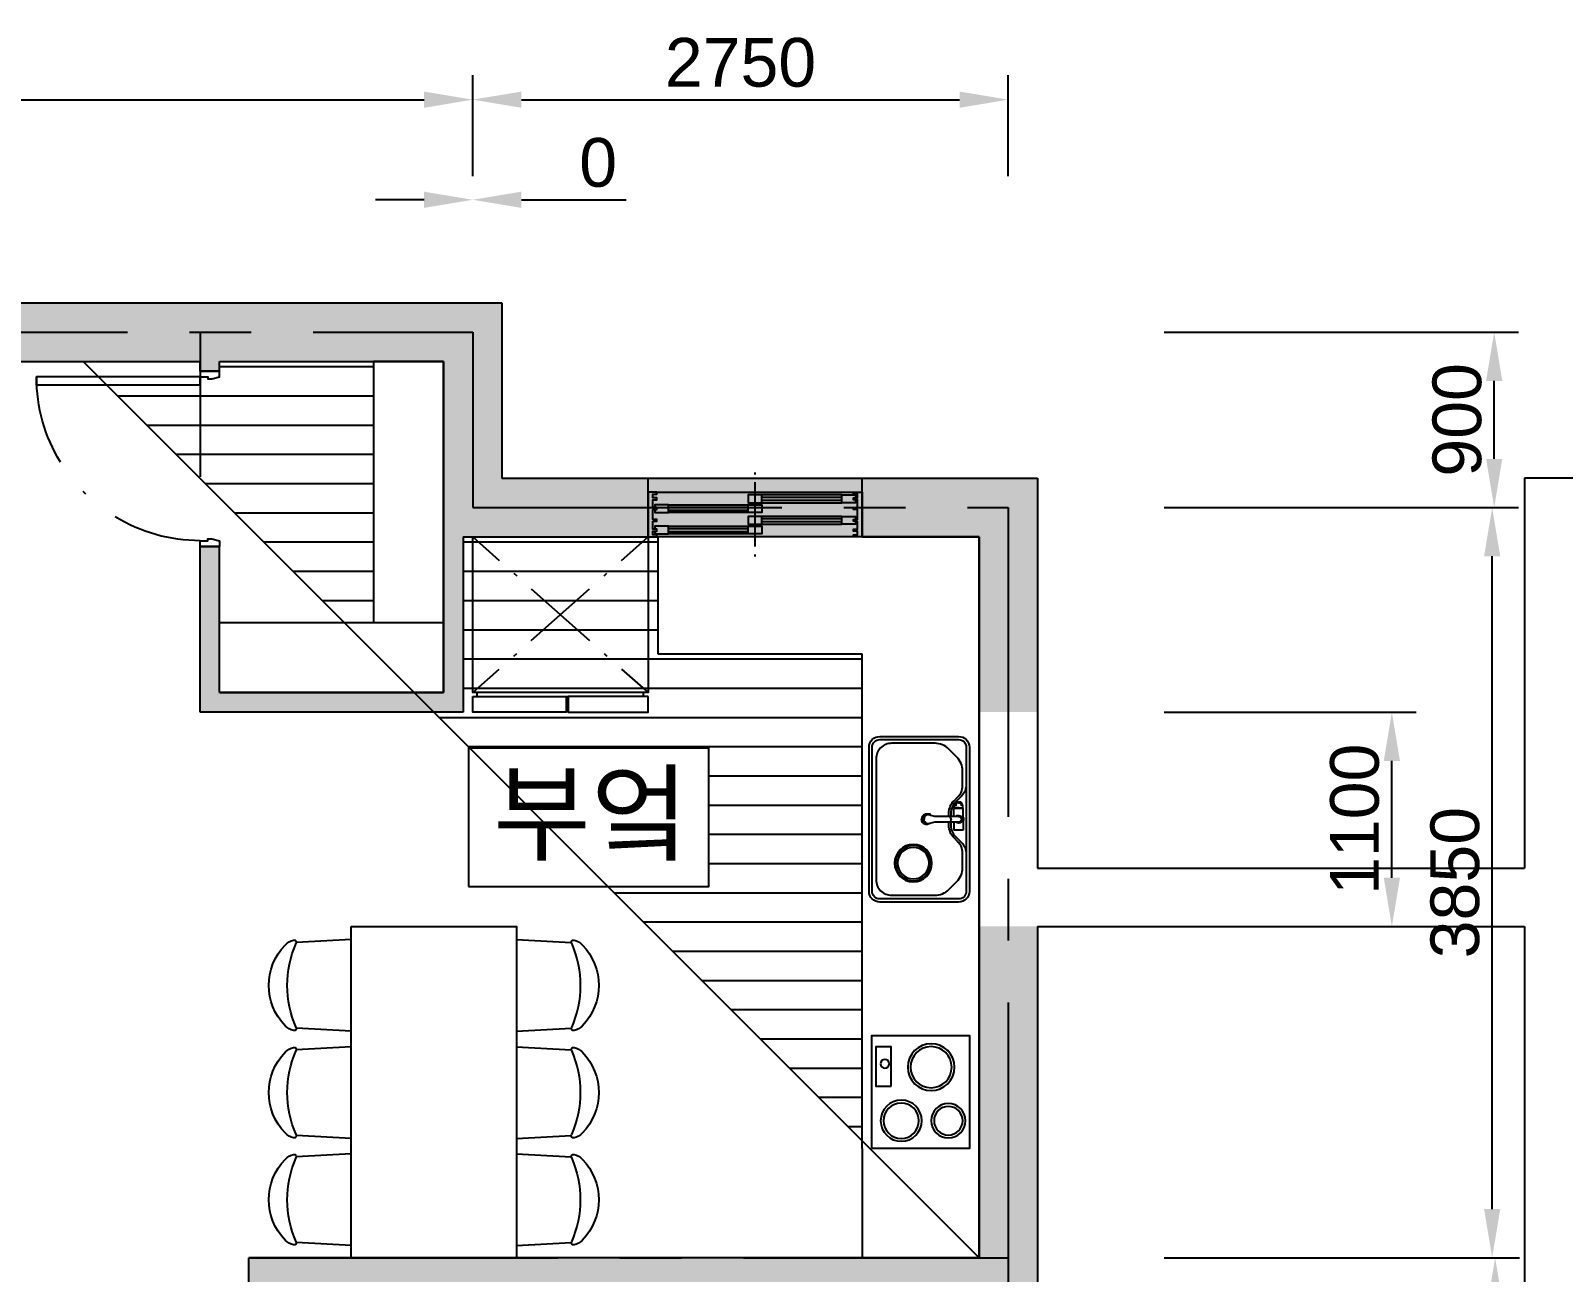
# Model space of a CAD drawing. Header units: millimetres. Extents: x 140860 to 617150, y 61650 to 208518.
# Drawn here: x 477650 to 485520, y 100052 to 106424 of the extents above; entities that cross this region are included whole.
import ezdxf

# ---------------------------------------------------------------- set-up
doc = ezdxf.new("R2010")
doc.units = ezdxf.units.MM
doc.linetypes.add('CENTER', pattern=[50.8, 31.75, -6.35, 6.35, -6.35])
for name, color, linetype in [('CEN', 1, 'CENTER'), ('DIM', 3, 'Continuous'), ('FIN', 5, 'Continuous'), ('FUN', 3, 'Continuous'), ('HAT', 9, 'Continuous'), ('TXT', 7, 'Continuous'), ('WAL', 2, 'Continuous'), ('WIN', 4, 'Continuous')]:
    doc.layers.add(name, color=color, linetype=linetype)
doc.styles.get("Standard").update_dxf_attribs({"font": 'arial.ttf'})
doc.styles.add('문자400', font='arial.ttf', dxfattribs={"height": 400})
doc.dimstyles.new('치수100', dxfattribs={"dimscale": 100, "dimtxt": 2.5, "dimasz": 2.5, "dimexe": 1.25, "dimexo": 8, "dimtad": 1, "dimtxsty": 'Standard', "dimcen": 2.5, "dimadec": 0, "dimazin": 0, "dimtfac": 1, "dimtmove": 0, "dimatfit": 1, "dimfxl": 1, "dimarcsym": 0})

# ---------------------------------------------------------------- blocks, each defined once
blk = doc.blocks.new('*U7')
for points in [[(30, 0), (30, 840), (70, 840), (70, 0)], [(0, -100), (0, 0), (30, 0), (30, -40), (40, -40), (40, -60), (30, -100)], [(900, -100), (900, 0), (870, 0), (870, -40), (860, -40), (860, -60), (870, -100)]]:
    blk.add_lwpolyline(points, close=True)
at = {"color": 1}
for start, end in [(58.67428, 90), (44.3179, 45.6821), (0, 31.32572)]:
    blk.add_arc((30, 0), 840, start, end, dxfattribs=at)
blk = doc.blocks.new('*U10')
at = {"color": 1}
for p, q in [((550, 90), (550, 100)), ((550, -280), (550, 50)), ((550, -330), (550, -320))]:
    blk.add_line(p, q, dxfattribs=at)
at = {"color": 8}
for p, q in [((1055, 0), (45, 0)), ((105, -15), (515, -15)), ((515, -55), (105, -55)), ((995, -65), (585, -65)), ((105, -125), (515, -125)), ((585, -105), (995, -105)), ((45, -230), (1055, -230)), ((515, -165), (105, -165)), ((995, -175), (585, -175)), ((585, -215), (995, -215))]:
    blk.add_line(p, q, dxfattribs=at)
for p, q in [((105, -27.5), (515, -27.5)), ((105, -42.5), (515, -42.5)), ((995, -77.5), (585, -77.5)), ((105, -137.5), (515, -137.5)), ((105, -152.5), (515, -152.5)), ((995, -92.5), (585, -92.5)), ((995, -187.5), (585, -187.5)), ((995, -202.5), (585, -202.5))]:
    blk.add_line(p, q)
for points in [[(25, -150), (45, -150), (45, -140), (25, -140), (25, -90), (45, -90), (45, -80), (25, -80), (25, -40), (45, -40), (45, -30), (25, -30), (25, -10), (45, -10), (45, 0), (0, 0), (0, -230), (45, -230), (45, -220), (25, -220), (25, -200), (45, -200), (45, -190), (25, -190)], [(1075, -150), (1055, -150), (1055, -140), (1075, -140), (1075, -90), (1055, -90), (1055, -80), (1075, -80), (1075, -40), (1055, -40), (1055, -30), (1075, -30), (1075, -10), (1055, -10), (1055, 0), (1100, 0), (1100, -230), (1055, -230), (1055, -220), (1075, -220), (1075, -200), (1055, -200), (1055, -190), (1075, -190)], [(515, -55), (515, -15), (585, -15), (585, -55)], [(585, -105), (585, -65), (515, -65), (515, -105)], [(515, -165), (515, -125), (585, -125), (585, -165)], [(585, -215), (585, -175), (515, -175), (515, -215)]]:
    blk.add_lwpolyline(points, close=True)
for points in [[(35, -40), (35, -55), (105, -55), (105, -15), (35, -15), (35, -30)], [(1065, -90), (1065, -105), (995, -105), (995, -65), (1065, -65), (1065, -80)], [(35, -150), (35, -165), (105, -165), (105, -125), (35, -125), (35, -140)], [(1065, -200), (1065, -215), (995, -215), (995, -175), (1065, -175), (1065, -190)]]:
    blk.add_lwpolyline(points)
blk = doc.blocks.new('냉장고')
at = {"color": 1, "linetype": 'ByBlock', "ltscale": 2}
for p, q in [((-313.9, -121), (-450, 0)), ((450, 0), (313.9, -121)), ((-224.2, -200.7), (-239.2, -187.4)), ((239.2, -187.4), (224.2, -200.7)), ((149.5, -532.9), (-149.5, -267.1)), ((149.5, -267.1), (-149.5, -532.9)), ((-224.2, -599.3), (-239.2, -612.6)), ((239.2, -612.6), (224.2, -599.3)), ((-313.9, -679), (-450, -800)), ((450, -800), (313.9, -679))]:
    blk.add_line(p, q, dxfattribs=at)
at = {"linetype": 'ByBlock'}
for p, q in [((-426.7, -820), (-426.7, -800)), ((-30, -820), (-40, -820)), ((426.7, -820), (426.7, -800))]:
    blk.add_line(p, q, dxfattribs=at)
for points in [[(450, 0), (-450, 0), (-450, -800), (450, -800)], [(-450, -820), (-40, -820), (-40, -900), (-450, -900)], [(450, -820), (-30, -820), (-30, -900), (450, -900)]]:
    blk.add_lwpolyline(points, close=True, dxfattribs=at)
blk = doc.blocks.new('싱크볼')
at = {"linetype": 'ByBlock'}
for p, q in [((0, -32), (-55.9, -32)), ((-55.9, -32), (-55.9, -79)), ((0, -32), (0, -32)), ((0, -32), (55.9, -32)), ((55.9, -32), (55.9, -79)), ((55.9, -34.8), (58.6, -34.8)), ((55.9, -76.2), (58.6, -76.2)), ((-14.9, -79), (-55.9, -79)), ((14.9, -79), (55.9, -79))]:
    blk.add_line(p, q, dxfattribs=at)
blk.add_lwpolyline([(425, -55, 0.414214), (370, 0), (0, 0), (-370, 0, 0.414214), (-425, -55), (-425, -460, 0.414214), (-370, -515), (0, -515), (370, -515, 0.414214), (425, -460)], format="xyb", close=True, dxfattribs=at)
at = {"color": 8, "linetype": 'ByBlock'}
blk.add_lwpolyline([(-409, -460, 0.414214), (-370, -499), (0, -499), (370, -499, 0.414214), (409, -460), (409, -55, 0.414214), (370, -16), (0, -16), (-370, -16, 0.414214), (-409, -55)], format="xyb", close=True, dxfattribs=at)
at = {"linetype": 'ByBlock'}
blk.add_lwpolyline([(14.9, -105), (31.9, -105, 0.198912), (95.5, -78.6), (115.7, -58.4, -0.198912), (172.3, -35), (248.6, -35, -0.198912), (319.3, -64.3), (360.7, -105.7, -0.198912), (390, -176.4), (390, -399, -0.414214), (310, -479), (0, -479), (-310, -479, -0.414214), (-390, -399), (-390, -176.4, -0.198912), (-360.7, -105.7), (-319.3, -64.3, -0.198912), (-248.6, -35), (-172.3, -35, -0.198912), (-115.7, -58.4), (-95.5, -78.6, 0.198912), (-31.9, -105), (-14.9, -105)], format="xyb", dxfattribs=at)
at = {"color": 8, "linetype": 'ByBlock'}
for points in [[(-14.9, -95), (-31.9, -95, -0.198912), (-88.4, -71.6), (-120.6, -39.4, 0.198912), (-177.1, -16)], [(177.1, -16, 0.198912), (120.6, -39.4), (88.4, -71.6, -0.198912), (31.9, -95), (14.9, -95)]]:
    blk.add_lwpolyline(points, format="xyb", dxfattribs=at)
for radius in [96, 91]:
    blk.add_circle((-225, -288), radius, dxfattribs=at)
at = {"linetype": 'ByBlock'}
blk.add_circle((-225, -288), 81, dxfattribs=at)
at = {"color": 8, "linetype": 'ByBlock'}
blk.add_arc((0, -55.5), 19.9, 318.25375, 221.74625, dxfattribs=at)
at = {"linetype": 'ByBlock'}
for radius, start, end in [(14.9, 0, 180), (25, 69.76581, 110.23419)]:
    blk.add_arc((0, -55.5), radius, start, end, dxfattribs=at)
for points in [[(-14.9, -55.5), (-14.9, -161.8), (-14.9, -178.4), (-16.6, -192), (-23.2, -204.1), (-24.6, -217.3), (-16.6, -228.7), (-6.9, -232.5), (0, -232.5)], [(14.9, -55.5), (14.9, -161.8), (14.9, -178.4), (16.6, -192), (23.2, -204.1), (24.6, -217.3), (16.6, -228.7), (6.9, -232.5), (0, -232.5)], [(58.6, -55.5), (58.6, -37.9), (58.6, -34.8), (58.6, -33.4), (60.6, -33.2), (75.1, -35.3), (83.6, -39), (86.5, -41.7), (88.2, -46.4), (88.2, -50.9), (88.2, -55.5)], [(58.6, -55.5), (58.6, -73.1), (58.6, -76.2), (58.6, -77.6), (60.6, -77.8), (75.1, -75.7), (83.6, -72), (86.5, -69.3), (88.2, -64.6), (88.2, -60.1), (88.2, -55.5)], [(-21.3, -201.5), (-25.5, -211.7), (-28.2, -216), (-25.4, -229.9), (-18.2, -240.2), (-7.8, -245.3), (0, -245.3)], [(21, -200.6), (24.8, -200.6), (26.5, -200.6), (26.9, -201.5), (26.9, -226.3), (26.5, -227.6), (25.7, -227.7), (21.3, -227.9), (21.1, -227.7), (21.1, -226.8), (23.3, -223), (25.9, -213.7), (23.3, -206.2), (23.3, -206.2)], [(21.3, -201.5), (22.1, -203.4), (22.8, -205), (23.4, -206.4)], [(26.5, -201), (26.2, -201), (26, -202.5), (25.9, -217), (26.1, -227.1), (26.3, -227.4), (26.6, -227.2)]]:
    blk.add_open_spline(points, degree=3, dxfattribs=at)
at = {"color": 8, "linetype": 'ByBlock'}
for points in [[(84.8, -55.5), (84.8, -51.7), (84.8, -47.8), (82.5, -44.2), (74.1, -41.5), (69.1, -41.6)], [(84.8, -55.5), (84.8, -59.3), (84.8, -63.2), (82.5, -66.8), (74.1, -69.5), (69.1, -69.4)], [(0, -94.2), (-8.4, -94.2), (-12.8, -98.3), (-14.9, -102.3)], [(0, -94.2), (8.4, -94.2), (12.8, -98.3), (14.9, -102.3)], [(-26.5, -223.2), (-20.9, -239.8), (-4.8, -241.7), (0, -241.7)], [(24.6, -227.8), (17.8, -240.2), (4.3, -241.7), (0, -241.7)]]:
    blk.add_open_spline(points, degree=3, dxfattribs=at)
at = {"linetype": 'ByBlock'}
for points, knots in [([(25.3, -227.8), (25.1, -228.3), (23.3, -232.9), (18.2, -240.2), (7.8, -245.3), (0, -245.3)], [1.875999, 1.875999, 1.875999, 1.875999, 2, 3, 4, 4, 4, 4]), ([(26.9, -215.8), (27, -216.3), (27.2, -217.9), (27.1, -219.9), (26.9, -221.4)], [0.8480441, 0.8480441, 0.8480441, 0.8480441, 1, 1.3659858, 1.3659858, 1.3659858, 1.3659858])]:
    blk.add_open_spline(points, degree=3, knots=knots, dxfattribs=at)
blk = doc.blocks.new('전기 쿡탑')
at = {"linetype": 'ByBlock'}
blk.add_lwpolyline([(0, -500), (580, -500), (580, 0), (0, 0)], close=True, dxfattribs=at)
at = {"color": 8, "linetype": 'ByBlock'}
blk.add_lwpolyline([(320.4, -401.8), (523.1, -401.8), (523.1, -480), (320.4, -480)], close=True, dxfattribs=at)
for centre, radius in [((143.1, -107.9), 88.4), ((143.1, -107.9), 73.6), ((417.9, -196.2), 120.3), ((417.9, -196.2), 105.6), ((143.1, -349.8), 105.6), ((143.1, -349.8), 90.9), ((435.4, -433.7), 22.7)]:
    blk.add_circle(centre, radius, dxfattribs=at)
blk = doc.blocks.new('*U28')
at = {"linetype": 'ByBlock'}
for p, q in [((62.5, 0), (77.9, 280.4)), ((532.5, 0), (517.2, 280.4)), ((612.5, 0), (627.9, 280.4)), ((1082.5, 0), (1067.2, 280.4)), ((1162.5, 0), (1177.9, 280.4)), ((1632.5, 0), (1617.2, 280.4)), ((62.5, -850), (77.9, -1130.4)), ((532.5, -850), (517.2, -1130.4)), ((612.5, -850), (627.9, -1130.4)), ((1082.5, -850), (1067.2, -1130.4)), ((1162.5, -850), (1177.9, -1130.4)), ((1632.5, -850), (1617.2, -1130.4))]:
    blk.add_line(p, q, dxfattribs=at)
blk.add_lwpolyline([(1700, -850), (1700, 0), (0, 0), (0, -850)], close=True, dxfattribs=at)
for centre, radius, start, end in [((297.5, 125.4), 296.9, 45.42486, 134.57514), ((847.5, 125.4), 296.9, 45.42486, 134.57514), ((1397.5, 125.4), 296.9, 45.42486, 134.57514), ((151.8, 273.3), 89.3, 134.57514, 165.40078), ((297.5, -212.1), 539.2, 66.38662, 113.61338), ((443.2, 273.3), 89.3, 14.59922, 45.42486), ((701.8, 273.3), 89.3, 134.57514, 165.40078), ((847.5, -212.1), 539.2, 66.38662, 113.61338), ((993.2, 273.3), 89.3, 14.59922, 45.42486), ((1251.8, 273.3), 89.3, 134.57514, 165.40078), ((1397.5, -212.1), 539.2, 66.38662, 113.61338), ((1543.2, 273.3), 89.3, 14.59922, 45.42486), ((76.8, 292.8), 11.8, 165.40078, 293.61338), ((518.3, 292.8), 11.8, 246.38662, 14.59922), ((626.8, 292.8), 11.8, 165.40078, 293.61338), ((1068.3, 292.8), 11.8, 246.38662, 14.59922), ((1176.8, 292.8), 11.8, 165.40078, 293.61338), ((1618.3, 292.8), 11.8, 246.38662, 14.59922), ((76.8, -1142.8), 11.8, 66.38662, 194.59922), ((151.8, -1123.3), 89.3, 194.59922, 225.42486), ((297.5, -637.9), 539.2, 246.38662, 293.61338), ((443.2, -1123.3), 89.3, 314.57514, 345.40078), ((518.3, -1142.8), 11.8, 345.40078, 113.61338), ((626.8, -1142.8), 11.8, 66.38662, 194.59922), ((701.8, -1123.3), 89.3, 194.59922, 225.42486), ((847.5, -637.9), 539.2, 246.38662, 293.61338), ((993.2, -1123.3), 89.3, 314.57514, 345.40078), ((1068.3, -1142.8), 11.8, 345.40078, 113.61338), ((1176.8, -1142.8), 11.8, 66.38662, 194.59922), ((1251.8, -1123.3), 89.3, 194.59922, 225.42486), ((1397.5, -637.9), 539.2, 246.38662, 293.61338), ((1543.2, -1123.3), 89.3, 314.57514, 345.40078), ((1618.3, -1142.8), 11.8, 345.40078, 113.61338), ((297.5, -975.4), 296.9, 225.42486, 314.57514), ((847.5, -975.4), 296.9, 225.42486, 314.57514), ((1397.5, -975.4), 296.9, 225.42486, 314.57514)]:
    blk.add_arc(centre, radius, start, end, dxfattribs=at)
blk = doc.blocks.new('*D150')
at = {"layer": 'Defpoints', "color": 0, "transparency": 16777216}
for p in [(479920, 106070.1), (474020, 104876.8), (479920, 104876.8)]:
    blk.add_point(p, dxfattribs=at)
at = {"layer": 'DIM', "color": 0, "lineweight": -2, "transparency": 16777216}
for p, q in [((474020, 105676.8), (474020, 106195.1)), ((479920, 105676.8), (479920, 106195.1)), ((474270, 106070.1), (479670, 106070.1))]:
    blk.add_line(p, q, dxfattribs=at)
at = {"layer": 'DIM', "color": 0, "transparency": 16777216}
for points in [[(474270, 106111.7), (474270, 106028.4), (474020, 106070.1)], [(479670, 106111.7), (479670, 106028.4), (479920, 106070.1)]]:
    blk.add_solid(points, dxfattribs=at)
at = {"layer": 'DIM', "color": 0, "transparency": 16777216, "insert": (476970, 106260.2), "char_height": 250, "attachment_point": 5}
blk.add_mtext('5900', dxfattribs=at)
blk = doc.blocks.new('*D135')
at = {"layer": 'Defpoints', "color": 0, "transparency": 16777216}
for p in [(482670, 106070.1), (479920, 104876.8), (482670, 104876.8)]:
    blk.add_point(p, dxfattribs=at)
at = {"layer": 'DIM', "color": 0, "lineweight": -2, "transparency": 16777216}
for p, q in [((479920, 105676.8), (479920, 106195.1)), ((482670, 105676.8), (482670, 106195.1)), ((480170, 106070.1), (482420, 106070.1))]:
    blk.add_line(p, q, dxfattribs=at)
at = {"layer": 'DIM', "color": 0, "transparency": 16777216}
for points in [[(480170, 106111.7), (480170, 106028.4), (479920, 106070.1)], [(482420, 106111.7), (482420, 106028.4), (482670, 106070.1)]]:
    blk.add_solid(points, dxfattribs=at)
at = {"layer": 'DIM', "color": 0, "transparency": 16777216, "insert": (481295, 106260.2), "char_height": 250, "attachment_point": 5}
blk.add_mtext('2750', dxfattribs=at)
blk = doc.blocks.new('*D144')
at = {"layer": 'Defpoints', "color": 0, "transparency": 16777216}
for p in [(479920, 105556.4), (479920, 104876.8), (479920, 104876.8)]:
    blk.add_point(p, dxfattribs=at)
at = {"layer": 'DIM', "color": 0, "lineweight": -2, "transparency": 16777216}
for p, q in [((479920, 105676.8), (479920, 105681.4)), ((479920, 105676.8), (479920, 105681.4)), ((479670, 105556.4), (479420, 105556.4)), ((480170, 105556.4), (480708, 105556.4))]:
    blk.add_line(p, q, dxfattribs=at)
at = {"layer": 'DIM', "color": 0, "transparency": 16777216}
for points in [[(479670, 105598.1), (479670, 105514.7), (479920, 105556.4)], [(480170, 105598.1), (480170, 105514.7), (479920, 105556.4)]]:
    blk.add_solid(points, dxfattribs=at)
at = {"layer": 'DIM', "color": 0, "transparency": 16777216, "insert": (480564, 105746.5), "char_height": 250, "attachment_point": 5}
blk.add_mtext('0', dxfattribs=at)
blk = doc.blocks.new('*D147')
at = {"layer": 'Defpoints', "color": 0, "transparency": 16777216}
for p in [(482670, 100126.8), (485169.7, 100126.8), (482670, 98176.8)]:
    blk.add_point(p, dxfattribs=at)
at = {"layer": 'DIM', "color": 0, "lineweight": -2, "transparency": 16777216}
for p, q in [((483470, 100126.8), (485294.7, 100126.8)), ((485169.7, 98426.8), (485169.7, 99876.8)), ((483470, 98176.8), (485294.7, 98176.8))]:
    blk.add_line(p, q, dxfattribs=at)
at = {"layer": 'DIM', "color": 0, "transparency": 16777216}
for points in [[(485128.1, 99876.8), (485211.4, 99876.8), (485169.7, 100126.8)], [(485128.1, 98426.8), (485211.4, 98426.8), (485169.7, 98176.8)]]:
    blk.add_solid(points, dxfattribs=at)
at = {"layer": 'DIM', "color": 0, "transparency": 16777216, "insert": (484979.6, 99151.8), "char_height": 250, "attachment_point": 5, "rotation": 90}
blk.add_mtext('1950', dxfattribs=at)
blk = doc.blocks.new('*D148')
at = {"layer": 'Defpoints', "color": 0, "transparency": 16777216}
for p in [(482670, 103976.8), (485154.5, 103976.8), (482670, 100126.8)]:
    blk.add_point(p, dxfattribs=at)
at = {"layer": 'DIM', "color": 0, "lineweight": -2, "transparency": 16777216}
for p, q in [((483470, 103976.8), (485279.5, 103976.8)), ((485154.5, 100376.8), (485154.5, 103726.8)), ((483470, 100126.8), (485279.5, 100126.8))]:
    blk.add_line(p, q, dxfattribs=at)
at = {"layer": 'DIM', "color": 0, "transparency": 16777216}
for points in [[(485112.8, 103726.8), (485196.2, 103726.8), (485154.5, 103976.8)], [(485112.8, 100376.8), (485196.2, 100376.8), (485154.5, 100126.8)]]:
    blk.add_solid(points, dxfattribs=at)
at = {"layer": 'DIM', "color": 0, "transparency": 16777216, "insert": (484964.3, 102051.8), "char_height": 250, "attachment_point": 5, "rotation": 90}
blk.add_mtext('3850', dxfattribs=at)
blk = doc.blocks.new('*D138')
at = {"layer": 'Defpoints', "color": 0, "transparency": 16777216}
for p in [(482670, 104876.8), (485165, 104876.8), (482670, 103976.8)]:
    blk.add_point(p, dxfattribs=at)
at = {"layer": 'DIM', "color": 0, "lineweight": -2, "transparency": 16777216}
for p, q in [((483470, 104876.8), (485290, 104876.8)), ((485165, 104226.8), (485165, 104626.8)), ((483470, 103976.8), (485290, 103976.8))]:
    blk.add_line(p, q, dxfattribs=at)
at = {"layer": 'DIM', "color": 0, "transparency": 16777216}
for points in [[(485123.3, 104626.8), (485206.7, 104626.8), (485165, 104876.8)], [(485123.3, 104226.8), (485206.7, 104226.8), (485165, 103976.8)]]:
    blk.add_solid(points, dxfattribs=at)
at = {"layer": 'DIM', "color": 0, "transparency": 16777216, "insert": (484974.9, 104426.8), "char_height": 250, "attachment_point": 5, "rotation": 90}
blk.add_mtext('900', dxfattribs=at)
blk = doc.blocks.new('*D151')
at = {"layer": 'Defpoints', "color": 0, "transparency": 16777216}
for p in [(482670, 102926.8), (484639.5, 102926.8), (482670, 101826.8)]:
    blk.add_point(p, dxfattribs=at)
at = {"layer": 'DIM', "color": 0, "lineweight": -2, "transparency": 16777216}
for p, q in [((483470, 102926.8), (484764.5, 102926.8)), ((484639.5, 102076.8), (484639.5, 102676.8)), ((483470, 101826.8), (484764.5, 101826.8))]:
    blk.add_line(p, q, dxfattribs=at)
at = {"layer": 'DIM', "color": 0, "transparency": 16777216}
for points in [[(484597.8, 102676.8), (484681.1, 102676.8), (484639.5, 102926.8)], [(484597.8, 102076.8), (484681.1, 102076.8), (484639.5, 101826.8)]]:
    blk.add_solid(points, dxfattribs=at)
at = {"layer": 'DIM', "color": 0, "transparency": 16777216, "insert": (484449.3, 102376.8), "char_height": 250, "attachment_point": 5, "rotation": 90}
blk.add_mtext('1100', dxfattribs=at)

msp = doc.modelspace()

# ---------------------------------------------------------------- hatches: boundary and pattern name
at = {"layer": 'HAT', "true_color": 0x939598}
h = msp.add_hatch(color=252, dxfattribs=at)
h.dxf.hatch_style = 1
h.paths.add_polyline_path([(474970, 95346.85), (474970, 95276.85), (473870, 95276.85), (473870, 100126.85), (473870, 100826.85), (474170, 100826.85), (474170, 100126.85), (477420, 100126.85), (477420, 98776.85), (477620, 98776.85), (477620, 98626.85), (477270, 98626.85), (477270, 99976.85), (474170, 99976.85), (474170, 95576.85), (474970, 95576.85)])
h.paths.add_polyline_path([(479870, 95276.85), (477970, 95276.85), (477970, 95576.85), (479570, 95576.85), (479570, 96576.85), (479570, 96633.85), (479570, 96651.85), (479570, 98626.85), (478520, 98626.85), (478520, 98776.85), (479720, 98776.85), (479720, 98326.85), (479920, 98326.85), (479920, 98176.85), (479720, 98176.85), (479720, 96576.85), (482520, 96576.85), (482520, 98176.85), (481770, 98176.85), (480720, 98176.85), (480720, 98326.85), (480920, 98326.85), (480920, 98776.85), (481020, 98776.85), (481020, 98326.85), (482520, 98326.85), (482520, 98776.85), (482820, 98776.85), (482820, 98176.85), (482820, 96276.85), (479870, 96276.85)])
h.paths.add_polyline_path([(482820, 100126.85), (482820, 99776.85), (482720, 99776.85), (482520, 99776.85), (482520, 99976.85), (481020, 99976.85), (480920, 99976.85), (478770, 99976.85), (478770, 100126.85), (482520, 100126.85), (482520, 101826.85), (482750, 101826.85), (482820, 101826.85)])
h.paths.add_polyline_path([(482820, 102926.85), (482520, 102926.85), (482520, 103826.85), (479870, 103826.85), (479870, 102926.85), (478520, 102926.85), (478520, 103776.85), (478620, 103776.85), (478620, 103026.85), (479770, 103026.85), (479770, 103386.85), (479770, 103826.85), (479770, 104726.85), (479410, 104726.85), (478620, 104726.85), (478620, 104676.85), (478520, 104676.85), (478520, 104726.85), (474170, 104726.85), (474170, 104026.85), (473940, 104026.85), (473870, 104026.85), (473870, 105026.85), (480070, 105026.85), (480070, 104126.85), (482820, 104126.85)])
at = {"layer": 'HAT'}
h = msp.add_hatch(dxfattribs=at)
h.set_pattern_fill('_USER', color=256, scale=150, pattern_type=0)
h.set_pattern_definition([(0, (60825.47, 0), (0, 150), [])])
edge = h.paths.add_edge_path()
edge.add_line((478944.263, 96202.586), (478988, 96158.85))
edge.add_line((478988, 96158.85), (478988, 95793.027))
edge.add_line((478988, 95793.027), (478985.212, 95791.417))
edge.add_line((478985.212, 95791.417), (478968.498, 95793.913))
edge.add_line((478968.498, 95793.913), (478958.894, 95810.548))
edge.add_line((478958.894, 95810.548), (478957.395, 95809.682))
edge.add_line((478957.395, 95809.682), (478985.029, 95779.388))
edge.add_arc((478988.896, 95781.62), 4.466, 210, 441.5070394)
edge.add_line((478989.556, 95786.037), (479032.779, 95784.137))
edge.add_line((479032.779, 95784.137), (479032.779, 95777.673))
edge.add_arc((479032.49, 95778.806), 1.169, 284.3125446, 351.5070394)
edge.add_line((479033.646, 95778.633), (479034.457, 95784.064))
edge.add_line((479034.457, 95784.064), (479006, 95788.313))
edge.add_line((479006, 95788.313), (479006, 96140.85))
edge.add_line((479006, 96140.85), (479141.746, 96005.104))
edge.add_spline(control_points=[(479141.746, 96005.104), (479128.078, 96002.825), (479081.253, 95993.184), (479058.904, 95978.718), (479073.936, 95956.06), (479100.076, 95955.406), (479126.984, 95975.293), (479158.401, 95983.714), (479162.206, 95984.644)], knot_values=[0.6841267, 0.6841267, 0.6841267, 0.6841267, 1, 2, 3, 4, 5, 5.12865242, 5.12865242, 5.12865242, 5.12865242], degree=3, periodic=0)
edge.add_line((479162.206, 95984.644), (479205.104, 95941.745))
edge.add_spline(control_points=[(479205.104, 95941.745), (479159.65, 95943.249), (479084.945, 95940.018), (479056.861, 95926.706), (479068.785, 95902.269), (479094.612, 95898.185), (479131.875, 95918.767), (479193.684, 95921.765), (479225.985, 95920.865)], knot_values=[0.29650162, 0.29650162, 0.29650162, 0.29650162, 1, 2, 3, 4, 5, 5.70823616, 5.70823616, 5.70823616, 5.70823616], degree=3, periodic=0)
edge.add_line((479225.985, 95920.865), (479257.5, 95889.35))
edge.add_line((479257.5, 95889.35), (479257.5, 95854.744))
edge.add_spline(control_points=[(479257.5, 95854.744), (479181.281, 95850.295), (479087.31, 95835.652), (479058.699, 95817.421), (479073.569, 95794.656), (479099.704, 95793.816), (479136.773, 95820.805), (479210.571, 95832.065), (479257.5, 95835.074)], knot_values=[0.04880652, 0.04880652, 0.04880652, 0.04880652, 1, 2, 3, 4, 5, 5.91715742, 5.91715742, 5.91715742, 5.91715742], degree=3, periodic=0)
edge.add_spline(control_points=[(479257.5, 95835.074), (479261.739, 95835.346), (479266.073, 95835.598), (479270.501, 95835.831), (479274.579, 95836.045), (479278.579, 95836.233), (479282.5, 95836.397)], knot_values=[5.91715742, 5.91715742, 5.91715742, 5.91715742, 6, 6, 6, 6.07627908, 6.07627908, 6.07627908, 6.07627908], degree=3, periodic=0)
edge.add_spline(control_points=[(479282.5, 95836.397), (479292.025, 95836.795), (479301.088, 95837.046), (479309.691, 95837.159)], knot_values=[6.07627908, 6.07627908, 6.07627908, 6.07627908, 6.26156288, 6.26156288, 6.26156288, 6.26156288], degree=3, periodic=0)
edge.add_line((479309.691, 95837.159), (479570, 95576.85))
edge.add_line((479570, 95576.85), (477970, 95576.85))
edge.add_line((477970, 95576.85), (477925, 95576.85))
edge.add_line((477925, 95576.85), (475015, 95576.85))
edge.add_line((475015, 95576.85), (474970, 95576.85))
edge.add_line((474970, 95576.85), (474170, 95576.85))
edge.add_line((474170, 95576.85), (474170, 99976.85))
edge.add_line((474170, 99976.85), (474470, 99976.85))
edge.add_line((474470, 99976.85), (474470, 99526.85))
edge.add_line((474470, 99526.85), (474920, 99526.85))
edge.add_line((474920, 99526.85), (474920, 97876.85))
edge.add_line((474920, 97876.85), (476520, 97876.85))
edge.add_line((476520, 97876.85), (476520, 98626.85))
edge.add_line((476520, 98626.85), (478796.138, 96350.712))
edge.add_line((478796.138, 96350.712), (478745, 96262.138))
edge.add_line((478745, 96262.138), (478760.588, 96253.138))
edge.add_line((478760.588, 96253.138), (478760.769, 96253.45))
edge.add_arc((478970, 96651.85), 450, 242.2924428, 266.721329)
h.paths.add_polyline_path([(477279.431, 96738.587), (477279.431, 97463.928), (476123.188, 97463.928), (476123.188, 96738.587)], flags=0)
h.paths.add_polyline_path([(476738.242, 96318.38), (476668.242, 96318.38), (476668.242, 96378.38), (476118.242, 96378.38), (476118.242, 96318.38), (476118.242, 95878.38), (476118.242, 95818.38), (476668.242, 95818.38), (476668.242, 95878.38), (476738.242, 95878.38)], flags=16)
h.paths.add_polyline_path([(475440, 96098.38, 1), (476000, 96098.38, 1)], flags=16)
h.paths.add_polyline_path([(478992.779, 95769.85), (478992.779, 95776.85), (479032.779, 95776.85), (479032.779, 95769.85)], flags=16)
h.paths.add_polyline_path([(478992.779, 95769.85), (478988, 95769.85), (478988, 95777.246), (478992.779, 95779.415)], flags=16)
h.paths.add_polyline_path([(475321.758, 96318.38), (475321.758, 96378.38), (474771.758, 96378.38), (474771.758, 96318.38), (474701.758, 96318.38), (474701.758, 95878.38), (474771.758, 95878.38), (474771.758, 95818.38), (475321.758, 95818.38), (475321.758, 95878.38)], flags=16)
h.paths.add_polyline_path([(481920, 100726.85), (480615.133, 102031.717), (481133.125, 102031.717), (481133.125, 102742.611), (479904.239, 102742.611), (479720, 102926.85), (479870, 102926.85), (479870, 103826.85), (480870, 103826.85), (480870, 103226.85), (481920, 103226.85)])
h.paths.add_polyline_path([(480820, 102926.85), (480820, 103006.85), (480410, 103006.85), (480400, 103006.85), (479920, 103006.85), (479920, 102926.85), (480400, 102926.85)], flags=16)
h.paths.add_polyline_path([(479410, 103386.85), (479260, 103386.85), (478040, 104606.85), (478520, 104606.85), (478520, 104646.85), (478560, 104646.85), (478560, 104636.85), (478580, 104636.85), (478620, 104646.85), (478620, 104676.85), (478620, 104726.85), (479410, 104726.85)])
h.paths.add_polyline_path([(476062.13, 97472.179), (477352.942, 97472.179), (477352.942, 96726.772), (476062.13, 96726.772)], flags=24)

# ---------------------------------------------------------------- linework, layer by layer
at = {"layer": 'CEN', "ltscale": 50}
for p, q in [((474020, 104876.85), (479920, 104876.85)), ((478520, 104876.85), (478520, 104133.699)), ((479920, 104876.85), (479920, 103976.85)), ((479920, 103976.85), (482670, 103976.85)), ((482670, 103976.85), (482670, 100126.85)), ((478770, 100126.85), (482670, 100126.85)), ((482670, 100126.85), (482670, 98176.85))]:
    msp.add_line(p, q, dxfattribs=at)
at = {"layer": 'FIN'}
msp.add_line((480820, 104126.85), (481920, 104126.85), dxfattribs=at)
at = {"layer": 'FUN'}
for p, q in [((479770, 104726.85), (479410, 104726.85)), ((479410, 104726.85), (479410, 103386.85)), ((479770, 103386.85), (479770, 104726.85)), ((482520, 103826.85), (480870, 103826.85)), ((480870, 103826.85), (480870, 103226.85)), ((480870, 103826.85), (480870, 103226.85)), ((482520, 100126.85), (482520, 103826.85)), ((478620, 103026.85), (478620, 103386.85)), ((478620, 103386.85), (479770, 103386.85)), ((479770, 103026.85), (479770, 103386.85)), ((480870, 103226.85), (481920, 103226.85)), ((481920, 100686.85), (481920, 103226.85)), ((478620, 103026.85), (479770, 103026.85)), ((481920, 100686.85), (481920, 100126.85)), ((481920, 100126.85), (482520, 100126.85))]:
    msp.add_line(p, q, dxfattribs=at)
at = {"layer": 'HAT'}
msp.add_line((482520, 100126.85), (477920, 104726.85), dxfattribs=at)
at = {"layer": 'TXT'}
msp.add_lwpolyline([(479898.577, 102031.717), (481133.125, 102031.717), (481133.125, 102742.611), (479898.577, 102742.611)], close=True, dxfattribs=at)
at = {"layer": 'WAL'}
for p, q in [((473870, 105026.85), (480070, 105026.85)), ((480070, 105026.85), (480070, 104126.85)), ((474170, 104726.85), (478520, 104726.85)), ((478520, 104676.85), (478520, 104726.85)), ((478520, 104726.85), (478520, 104676.85)), ((478520, 104676.85), (478620, 104676.85)), ((478620, 104726.85), (479770, 104726.85)), ((478620, 104676.85), (478620, 104726.85)), ((479770, 104726.85), (479770, 103826.85)), ((480070, 104126.85), (480820, 104126.85)), ((480820, 103826.338), (480820, 104126.85)), ((481920, 104126.85), (482820, 104126.85)), ((481920, 103826.338), (481920, 104126.85)), ((482820, 104126.85), (482820, 102926.85)), ((486220, 104126.85), (485320, 104126.85)), ((485320, 104126.85), (485320, 102926.85)), ((479770, 103826.85), (479770, 103026.85)), ((479870, 103826.85), (480820, 103826.85)), ((479870, 103826.85), (479870, 102926.85)), ((481920, 103826.85), (482520, 103826.85)), ((482520, 103826.85), (482520, 102926.85)), ((482520, 103826.85), (482520, 102926.85)), ((478520, 102926.85), (478520, 103776.85)), ((478520, 103776.85), (478620, 103776.85)), ((478620, 103026.85), (478620, 103776.85)), ((479770, 103026.85), (478620, 103026.85)), ((479870, 102926.85), (478520, 102926.85)), ((482520, 102926.85), (482520, 100126.85)), ((482820, 102926.85), (482820, 102126.85)), ((485320, 102926.85), (485320, 102126.85)), ((482820, 102126.85), (485320, 102126.85)), ((482820, 101826.85), (482820, 100126.85)), ((482820, 101826.85), (485320, 101826.85)), ((485320, 101826.85), (485320, 100126.85)), ((482520, 100126.85), (478770, 100126.85)), ((478770, 99976.85), (478770, 100126.85)), ((482820, 100126.85), (482820, 99776.85)), ((485320, 100126.85), (485320, 99776.85))]:
    msp.add_line(p, q, dxfattribs=at)

# ---------------------------------------------------------------- block references
at = {"layer": 'FUN', "xscale": -1}
for name, p, rotation in [('냉장고', (480370, 103826.85), 359.9999999999998), ('싱크볼', (482470, 102376.85), 269.9999999999998), ('*U28', (480145.05, 100126.85), 269.9999999999998), ('전기 쿡탑', (482470, 100686.85), 269.9999999999998)]:
    msp.add_blockref(name, p, dxfattribs=dict(at, rotation=rotation))
at = {"layer": 'WIN', "xscale": -1}
for name, p, rotation in [('*U7', (478520, 104676.85), 89.99999999999977), ('*U10', (481920, 104056.338), 359.9999999999999)]:
    msp.add_blockref(name, p, dxfattribs=dict(at, rotation=rotation))

# ---------------------------------------------------------------- texts
at = {"layer": 'TXT', "insert": (480024.815, 102165.069), "char_height": 400, "attachment_point": 7, "style": '문자400'}
msp.add_mtext_dynamic_manual_height_columns('{\\fGulim|b0|i0|c129|p50;부엌}', width=1263.00112, gutter_width=2000, heights=[0], dxfattribs=at)

# ---------------------------------------------------------------- dimensions: what is measured, and where the dimension line sits
at = {"layer": 'DIM'}
for base, p1, p2, picture, middle in [((479920, 106070.068), (474020, 104876.85), (479920, 104876.85), '*D150', (476970, 106260.212)), ((482670, 106070.068), (479920, 104876.85), (482670, 104876.85), '*D135', (481295, 106260.212)), ((479919.999999999, 105556.397051916), (479919.999999999, 104876.84974764), (479919.999999999, 104876.84974764), '*D144', (480564.014324692, 105746.540298846))]:
    dim = msp.add_linear_dim(base=base, p1=p1, p2=p2, dimstyle='치수100', dxfattribs=at)
    dim.commit()
    dim.dimension.update_dxf_attribs({"geometry": picture, "text_midpoint": middle})
for base, p1, p2, picture, middle in [((485164.999, 104876.85), (482670, 103976.85), (482670, 104876.85), '*D138', (484974.856, 104426.85)), ((485154.492, 103976.85), (482670, 100126.85), (482670, 103976.85), '*D148', (484964.264, 102051.85)), ((484639.478, 102926.85), (482670, 101826.85), (482670, 102926.85), '*D151', (484449.335, 102376.85)), ((485169.738, 100126.85), (482670, 98176.85), (482670, 100126.85), '*D147', (484979.595, 99151.85))]:
    dim = msp.add_linear_dim(base=base, p1=p1, p2=p2, angle=270, dimstyle='치수100', dxfattribs=at)
    dim.commit()
    dim.dimension.update_dxf_attribs({"geometry": picture, "text_midpoint": middle})

doc.saveas('drawing.dxf')
